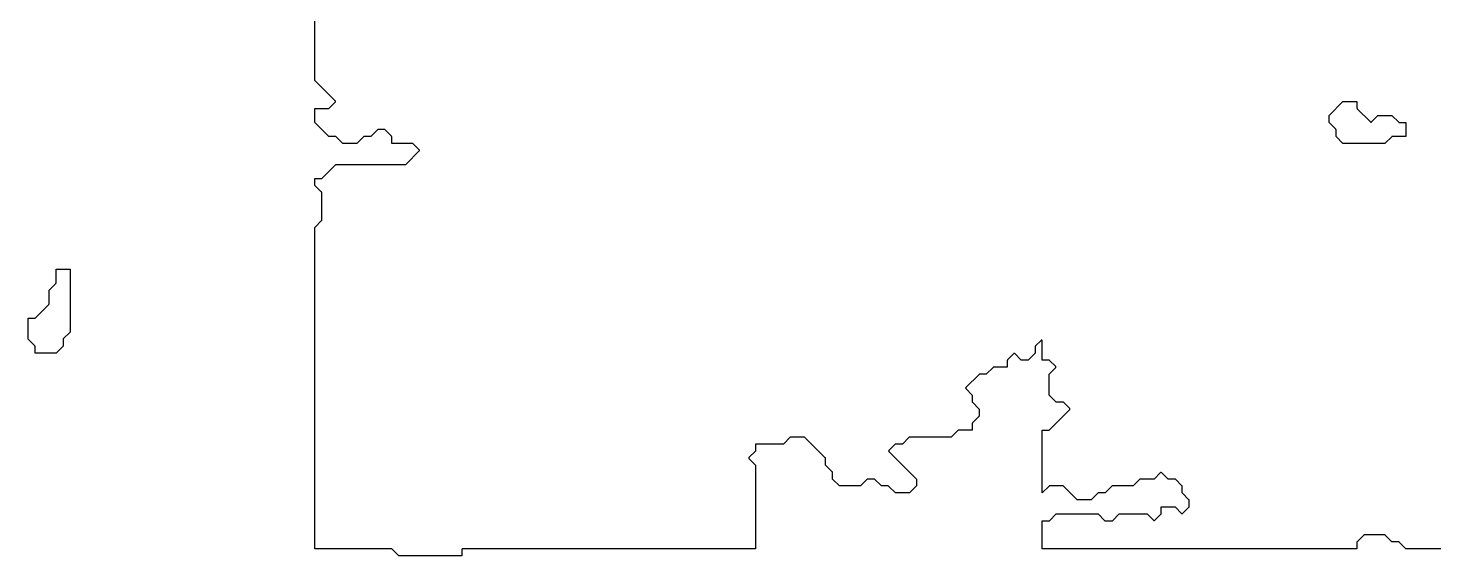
# Model space of a CAD drawing. Header units: metres. Extents: x 0 to 799, y 1 to 1100.
# Drawn here: x 11 to 212, y 464 to 539.5 of the extents above; entities that cross this region are included whole.
import ezdxf

# ---------------------------------------------------------------- set-up
doc = ezdxf.new("R2010")
doc.units = ezdxf.units.M
doc.layers.add('forest', color=7, linetype='Continuous')
doc.layers.add('forestfragmentation', color=7, linetype='Continuous')

msp = doc.modelspace()

# ---------------------------------------------------------------- linework, layer by layer
at = {"layer": 'forest', "color": 194}
for points in [[(251, 465), (208, 465), (208, 465), (208, 465), (207.03, 465.97), (207.02, 465.98), (207.01, 465.98), (207.01, 465.99), (207, 465.99), (206.99, 466), (206.98, 466), (206.97, 466), (206.96, 466), (206, 466), (206, 466), (206, 466), (205.03, 466.97), (205.02, 466.98), (205.01, 466.98), (205.01, 466.99), (205, 466.99), (204.99, 467), (204.98, 467), (204.97, 467), (204.96, 467), (202.04, 467), (202.03, 467), (202.02, 467), (202.01, 467), (202, 466.99), (201.99, 466.99), (201.99, 466.98), (201.98, 466.98), (201.97, 466.97), (201.03, 466.03), (201.02, 466.02), (201.02, 466.01), (201.01, 466.01), (201.01, 466), (201, 465.99), (201, 465.98), (201, 465.97), (201, 465.96), (201, 465), (201, 465), (201, 465), (156, 465), (156, 465), (156, 465), (156, 469), (156, 469), (156, 469), (156.96, 469), (156.97, 469), (156.98, 469), (156.99, 469), (157, 469.01), (157.01, 469.01), (157.01, 469.02), (157.02, 469.02), (157.03, 469.03), (158, 470), (158, 470), (158, 470), (164, 470), (164, 470), (164, 470), (164.97, 469.03), (164.98, 469.02), (164.99, 469.02), (164.99, 469.01), (165, 469.01), (165.01, 469), (165.02, 469), (165.03, 469), (165.04, 469), (165.96, 469), (165.97, 469), (165.98, 469), (165.99, 469), (166, 469.01), (166.01, 469.01), (166.01, 469.02), (166.02, 469.02), (166.03, 469.03), (167, 470), (167, 470), (167, 470), (171, 470), (171, 470), (171, 470), (171.93, 469.07), (171.94, 469.06), (171.94, 469.06), (171.95, 469.05), (171.96, 469.05), (171.97, 469.05), (171.98, 469.04), (171.99, 469.04), (172, 469.04), (172.01, 469.04), (172.02, 469.04), (172.03, 469.05), (172.04, 469.05), (172.05, 469.05), (172.06, 469.06), (172.06, 469.06), (172.07, 469.07), (172.97, 469.97), (172.98, 469.98), (172.98, 469.99), (172.99, 469.99), (172.99, 470), (173, 470.01), (173, 470.02), (173, 470.03), (173, 470.04), (173, 471), (173, 471), (173, 471), (175, 471), (175, 471), (175, 471), (175.93, 470.07), (175.94, 470.06), (175.94, 470.06), (175.95, 470.05), (175.96, 470.05), (175.97, 470.05), (175.98, 470.04), (175.99, 470.04), (176, 470.04), (176.01, 470.04), (176.02, 470.04), (176.03, 470.05), (176.04, 470.05), (176.05, 470.05), (176.06, 470.06), (176.06, 470.06), (176.07, 470.07), (176.97, 470.97), (176.98, 470.98), (176.98, 470.99), (176.99, 470.99), (176.99, 471), (177, 471.01), (177, 471.02), (177, 471.03), (177, 471.04), (177, 471.96), (177, 471.97), (177, 471.98), (177, 471.99), (176.99, 472), (176.99, 472.01), (176.98, 472.01), (176.98, 472.02), (176.97, 472.03), (176, 473), (176, 473), (176, 473), (176, 473.96), (176, 473.97), (176, 473.98), (176, 473.99), (175.99, 474), (175.99, 474.01), (175.98, 474.01), (175.98, 474.02), (175.97, 474.03), (175.03, 474.97), (175.02, 474.98), (175.01, 474.98), (175.01, 474.99), (175, 474.99), (174.99, 475), (174.98, 475), (174.97, 475), (174.96, 475), (174, 475), (174, 475), (174, 475), (173.07, 475.93), (173.06, 475.94), (173.06, 475.94), (173.05, 475.95), (173.04, 475.95), (173.03, 475.95), (173.02, 475.96), (173.01, 475.96), (173, 475.96), (172.99, 475.96), (172.98, 475.96), (172.97, 475.95), (172.96, 475.95), (172.95, 475.95), (172.94, 475.94), (172.94, 475.94), (172.93, 475.93), (172, 475), (172, 475), (172, 475), (170.04, 475), (170.03, 475), (170.02, 475), (170.01, 475), (170, 474.99), (169.99, 474.99), (169.99, 474.98), (169.98, 474.98), (169.97, 474.97), (169, 474), (169, 474), (169, 474), (166.04, 474), (166.03, 474), (166.02, 474), (166.01, 474), (166, 473.99), (165.99, 473.99), (165.99, 473.98), (165.98, 473.98), (165.97, 473.97), (165, 473), (165, 473), (165, 473), (164.04, 473), (164.03, 473), (164.02, 473), (164.01, 473), (164, 472.99), (163.99, 472.99), (163.99, 472.98), (163.98, 472.98), (163.97, 472.97), (163, 472), (163, 472), (163, 472), (161, 472), (161, 472), (161, 472), (159.03, 473.97), (159.02, 473.98), (159.01, 473.98), (159.01, 473.99), (159, 473.99), (158.99, 474), (158.98, 474), (158.97, 474), (158.96, 474), (157.04, 474), (157.03, 474), (157.02, 474), (157.01, 474), (157, 473.99), (156.99, 473.99), (156.99, 473.98), (156.98, 473.98), (156.97, 473.97), (156, 473), (156, 473), (156, 473), (156, 482), (156, 482), (156, 482), (156.96, 482), (156.97, 482), (156.98, 482), (156.99, 482), (157, 482.01), (157.01, 482.01), (157.01, 482.02), (157.02, 482.02), (157.03, 482.03), (159.93, 484.93), (159.94, 484.94), (159.94, 484.94), (159.95, 484.95), (159.95, 484.96), (159.95, 484.97), (159.96, 484.98), (159.96, 484.99), (159.96, 485), (159.96, 485.01), (159.96, 485.02), (159.95, 485.03), (159.95, 485.04), (159.95, 485.05), (159.94, 485.06), (159.94, 485.06), (159.93, 485.07), (159.03, 485.97), (159.02, 485.98), (159.01, 485.98), (159.01, 485.99), (159, 485.99), (158.99, 486), (158.98, 486), (158.97, 486), (158.96, 486), (158, 486), (158, 486), (158, 486), (157, 487), (157, 487), (157, 487), (157, 490), (157, 490), (157, 490), (157.93, 490.93), (157.94, 490.94), (157.94, 490.94), (157.95, 490.95), (157.95, 490.96), (157.95, 490.97), (157.96, 490.98), (157.96, 490.99), (157.96, 491), (157.96, 491.01), (157.96, 491.02), (157.95, 491.03), (157.95, 491.04), (157.95, 491.05), (157.94, 491.06), (157.94, 491.06), (157.93, 491.07), (157.03, 491.97), (157.02, 491.98), (157.01, 491.98), (157.01, 491.99), (157, 491.99), (156.99, 492), (156.98, 492), (156.97, 492), (156.96, 492), (156, 492), (156, 492), (156, 492), (156, 494.76), (156, 494.77), (156, 494.78), (156, 494.79), (155.99, 494.8), (155.99, 494.81), (155.98, 494.81), (155.98, 494.82), (155.97, 494.83), (155.96, 494.84), (155.96, 494.84), (155.95, 494.85), (155.94, 494.85), (155.93, 494.85), (155.92, 494.86), (155.91, 494.86), (155.9, 494.86), (155.89, 494.86), (155.88, 494.86), (155.87, 494.85), (155.86, 494.85), (155.85, 494.85), (155.84, 494.84), (155.84, 494.84), (155.83, 494.83), (155.03, 494.03), (155.02, 494.02), (155.02, 494.01), (155.01, 494.01), (155.01, 494), (155, 493.99), (155, 493.98), (155, 493.97), (155, 493.96), (155, 493), (155, 493), (155, 493), (154, 492), (154, 492), (154, 492), (153, 492), (153, 492), (153, 492), (152.07, 492.93), (152.06, 492.94), (152.06, 492.94), (152.05, 492.95), (152.04, 492.95), (152.03, 492.95), (152.02, 492.96), (152.01, 492.96), (152, 492.96), (151.99, 492.96), (151.98, 492.96), (151.97, 492.95), (151.96, 492.95), (151.95, 492.95), (151.94, 492.94), (151.94, 492.94), (151.93, 492.93), (151.03, 492.03), (151.02, 492.02), (151.02, 492.01), (151.01, 492.01), (151.01, 492), (151, 491.99), (151, 491.98), (151, 491.97), (151, 491.96), (151, 491), (151, 491), (151, 491), (149.04, 491), (149.03, 491), (149.02, 491), (149.01, 491), (149, 490.99), (148.99, 490.99), (148.99, 490.98), (148.98, 490.98), (148.97, 490.97), (148, 490), (148, 490), (148, 490), (147.04, 490), (147.03, 490), (147.02, 490), (147.01, 490), (147, 489.99), (146.99, 489.99), (146.99, 489.98), (146.98, 489.98), (146.97, 489.97), (145.07, 488.07), (145.06, 488.06), (145.06, 488.06), (145.05, 488.05), (145.05, 488.04), (145.05, 488.03), (145.04, 488.02), (145.04, 488.01), (145.04, 488), (145.04, 487.99), (145.04, 487.98), (145.05, 487.97), (145.05, 487.96), (145.05, 487.95), (145.06, 487.94), (145.06, 487.94), (145.07, 487.93), (146, 487), (146, 487), (146, 487), (146, 486.04), (146, 486.03), (146, 486.02), (146, 486.01), (146.01, 486), (146.01, 485.99), (146.02, 485.99), (146.02, 485.98), (146.03, 485.97), (147, 485), (147, 485), (147, 485), (147, 484), (147, 484), (147, 484), (146.03, 483.03), (146.02, 483.02), (146.02, 483.01), (146.01, 483.01), (146.01, 483), (146, 482.99), (146, 482.98), (146, 482.97), (146, 482.96), (146, 482), (146, 482), (146, 482), (144.04, 482), (144.03, 482), (144.02, 482), (144.01, 482), (144, 481.99), (143.99, 481.99), (143.99, 481.98), (143.98, 481.98), (143.97, 481.97), (143, 481), (143, 481), (143, 481), (137.04, 481), (137.03, 481), (137.02, 481), (137.01, 481), (137, 480.99), (136.99, 480.99), (136.99, 480.98), (136.98, 480.98), (136.97, 480.97), (136, 480), (136, 480), (136, 480), (135.04, 480), (135.03, 480), (135.02, 480), (135.01, 480), (135, 479.99), (134.99, 479.99), (134.99, 479.98), (134.98, 479.98), (134.97, 479.97), (134.07, 479.07), (134.06, 479.06), (134.06, 479.06), (134.05, 479.05), (134.05, 479.04), (134.05, 479.03), (134.04, 479.02), (134.04, 479.01), (134.04, 479), (134.04, 478.99), (134.04, 478.98), (134.05, 478.97), (134.05, 478.96), (134.05, 478.95), (134.06, 478.94), (134.06, 478.94), (134.07, 478.93), (138, 475), (138, 475), (138, 475), (138, 474), (138, 474), (138, 474), (137, 473), (137, 473), (137, 473), (135, 473), (135, 473), (135, 473), (134.03, 473.97), (134.02, 473.98), (134.01, 473.98), (134.01, 473.99), (134, 473.99), (133.99, 474), (133.98, 474), (133.97, 474), (133.96, 474), (133, 474), (133, 474), (133, 474), (132.03, 474.97), (132.02, 474.98), (132.01, 474.98), (132.01, 474.99), (132, 474.99), (131.99, 475), (131.98, 475), (131.97, 475), (131.96, 475), (131.04, 475), (131.03, 475), (131.02, 475), (131.01, 475), (131, 474.99), (130.99, 474.99), (130.99, 474.98), (130.98, 474.98), (130.97, 474.97), (130, 474), (130, 474), (130, 474), (127, 474), (127, 474), (127, 474), (126, 475), (126, 475), (126, 475), (126, 475.96), (126, 475.97), (126, 475.98), (126, 475.99), (125.99, 476), (125.99, 476.01), (125.98, 476.01), (125.98, 476.02), (125.97, 476.03), (125, 477), (125, 477), (125, 477), (125, 477.96), (125, 477.97), (125, 477.98), (125, 477.99), (124.99, 478), (124.99, 478.01), (124.98, 478.01), (124.98, 478.02), (124.97, 478.03), (122.03, 480.97), (122.02, 480.98), (122.01, 480.98), (122.01, 480.99), (122, 480.99), (121.99, 481), (121.98, 481), (121.97, 481), (121.96, 481), (120.04, 481), (120.03, 481), (120.02, 481), (120.01, 481), (120, 480.99), (119.99, 480.99), (119.99, 480.98), (119.98, 480.98), (119.97, 480.97), (119, 480), (119, 480), (119, 480), (115.1, 480), (115.09, 480), (115.08, 480), (115.07, 480), (115.06, 479.99), (115.05, 479.99), (115.04, 479.98), (115.04, 479.98), (115.03, 479.97), (115.02, 479.96), (115.02, 479.96), (115.01, 479.95), (115.01, 479.94), (115, 479.93), (115, 479.92), (115, 479.91), (115, 479.9), (115, 479), (115, 479), (115, 479), (114.07, 478.07), (114.06, 478.06), (114.06, 478.06), (114.05, 478.05), (114.05, 478.04), (114.05, 478.03), (114.04, 478.02), (114.04, 478.01), (114.04, 478), (114.04, 477.99), (114.04, 477.98), (114.05, 477.97), (114.05, 477.96), (114.05, 477.95), (114.06, 477.94), (114.06, 477.94), (114.07, 477.93), (115, 477), (115, 477), (115, 477), (115, 465), (115, 465), (115, 465), (73.1, 465), (73.09, 465), (73.08, 465), (73.07, 465), (73.06, 464.99), (73.05, 464.99), (73.04, 464.98), (73.04, 464.98), (73.03, 464.97), (73.02, 464.96), (73.02, 464.96), (73.01, 464.95), (73.01, 464.94), (73, 464.93), (73, 464.92), (73, 464.91), (73, 464.9), (73, 464), (73, 464), (73, 464), (64, 464), (64, 464), (64, 464), (63.03, 464.97), (63.02, 464.98), (63.01, 464.98), (63.01, 464.99), (63, 464.99), (62.99, 465), (62.98, 465), (62.97, 465), (62.96, 465), (52, 465), (52, 465), (52, 465), (52, 511), (52, 511), (52, 511), (52.97, 511.97), (52.98, 511.98), (52.98, 511.99), (52.99, 511.99), (52.99, 512), (53, 512.01), (53, 512.02), (53, 512.03), (53, 512.04), (53, 515.96), (53, 515.97), (53, 515.98), (53, 515.99), (52.99, 516), (52.99, 516.01), (52.98, 516.01), (52.98, 516.02), (52.97, 516.03), (52, 517), (52, 517), (52, 517), (52, 518), (52, 518), (52, 518), (52.96, 518), (52.97, 518), (52.98, 518), (52.99, 518), (53, 518.01), (53.01, 518.01), (53.01, 518.02), (53.02, 518.02), (53.03, 518.03), (55, 520), (55, 520), (55, 520), (64.96, 520), (64.97, 520), (64.98, 520), (64.99, 520), (65, 520.01), (65.01, 520.01), (65.01, 520.02), (65.02, 520.02), (65.03, 520.03), (66.93, 521.93), (66.94, 521.94), (66.94, 521.94), (66.95, 521.95), (66.95, 521.96), (66.95, 521.97), (66.96, 521.98), (66.96, 521.99), (66.96, 522), (66.96, 522.01), (66.96, 522.02), (66.95, 522.03), (66.95, 522.04), (66.95, 522.05), (66.94, 522.06), (66.94, 522.06), (66.93, 522.07), (66.03, 522.97), (66.02, 522.98), (66.01, 522.98), (66.01, 522.99), (66, 522.99), (65.99, 523), (65.98, 523), (65.97, 523), (65.96, 523), (63, 523), (63, 523), (63, 523), (63, 523.96), (63, 523.97), (63, 523.98), (63, 523.99), (62.99, 524), (62.99, 524.01), (62.98, 524.01), (62.98, 524.02), (62.97, 524.03), (62.03, 524.97), (62.02, 524.98), (62.01, 524.98), (62.01, 524.99), (62, 524.99), (61.99, 525), (61.98, 525), (61.97, 525), (61.96, 525), (61.04, 525), (61.03, 525), (61.02, 525), (61.01, 525), (61, 524.99), (60.99, 524.99), (60.99, 524.98), (60.98, 524.98), (60.97, 524.97), (60, 524), (60, 524), (60, 524), (59.04, 524), (59.03, 524), (59.02, 524), (59.01, 524), (59, 523.99), (58.99, 523.99), (58.99, 523.98), (58.98, 523.98), (58.97, 523.97), (58, 523), (58, 523), (58, 523), (56, 523), (56, 523), (56, 523), (55.03, 523.97), (55.02, 523.98), (55.01, 523.98), (55.01, 523.99), (55, 523.99), (54.99, 524), (54.98, 524), (54.97, 524), (54.96, 524), (54, 524), (54, 524), (54, 524), (52, 526), (52, 526), (52, 526), (52, 528), (52, 528), (52, 528), (53.96, 528), (53.97, 528), (53.98, 528), (53.99, 528), (54, 528.01), (54.01, 528.01), (54.01, 528.02), (54.02, 528.02), (54.03, 528.03), (54.93, 528.93), (54.94, 528.94), (54.94, 528.94), (54.95, 528.95), (54.95, 528.96), (54.95, 528.97), (54.96, 528.98), (54.96, 528.99), (54.96, 529), (54.96, 529.01), (54.96, 529.02), (54.95, 529.03), (54.95, 529.04), (54.95, 529.05), (54.94, 529.06), (54.94, 529.06), (54.93, 529.07), (52, 532), (52, 532), (52, 532), (52, 548)], [(11, 498), (11, 498), (11.96, 498), (11.97, 498), (11.98, 498), (11.99, 498), (12, 498.01), (12.01, 498.01), (12.01, 498.02), (12.02, 498.02), (12.03, 498.03), (13.97, 499.97), (13.98, 499.98), (13.98, 499.99), (13.99, 499.99), (13.99, 500), (14, 500.01), (14, 500.02), (14, 500.03), (14, 500.04), (14, 502), (14, 502), (14, 502), (14.97, 502.97), (14.98, 502.98), (14.98, 502.99), (14.99, 502.99), (14.99, 503), (15, 503.01), (15, 503.02), (15, 503.03), (15, 503.04), (15, 505), (15, 505), (15, 505), (17, 505), (17, 505), (17, 505), (17, 496), (17, 496), (17, 496), (16.03, 495.03), (16.02, 495.02), (16.02, 495.01), (16.01, 495.01), (16.01, 495), (16, 494.99), (16, 494.98), (16, 494.97), (16, 494.96), (16, 494), (16, 494), (16, 494), (15, 493), (15, 493), (15, 493), (12, 493), (12, 493), (12, 493), (12, 493.96), (12, 493.97), (12, 493.98), (12, 493.99), (11.99, 494), (11.99, 494.01), (11.98, 494.01), (11.98, 494.02), (11.97, 494.03), (11, 495), (11, 495), (11, 495), (11, 498), (11, 498)]]:
    msp.add_lwpolyline(points, dxfattribs=at)
at = {"layer": 'forestfragmentation', "color": 127}
msp.add_lwpolyline([(197, 526), (197, 526), (197, 527), (197, 527), (197, 527), (199, 529), (199, 529), (199, 529), (201, 529), (201, 529), (201, 529), (201, 528.04), (201, 528.03), (201, 528.02), (201, 528.01), (201.01, 528), (201.01, 527.99), (201.02, 527.99), (201.02, 527.98), (201.03, 527.97), (202.93, 526.07), (202.94, 526.06), (202.94, 526.06), (202.95, 526.05), (202.96, 526.05), (202.97, 526.05), (202.98, 526.04), (202.99, 526.04), (203, 526.04), (203.01, 526.04), (203.02, 526.04), (203.03, 526.05), (203.04, 526.05), (203.05, 526.05), (203.06, 526.06), (203.06, 526.06), (203.07, 526.07), (204, 527), (204, 527), (204, 527), (206, 527), (206, 527), (206, 527), (206.97, 526.03), (206.98, 526.02), (206.99, 526.02), (206.99, 526.01), (207, 526.01), (207.01, 526), (207.02, 526), (207.03, 526), (207.04, 526), (208, 526), (208, 526), (208, 526), (208, 524), (208, 524), (208, 524), (206.04, 524), (206.03, 524), (206.02, 524), (206.01, 524), (206, 523.99), (205.99, 523.99), (205.99, 523.98), (205.98, 523.98), (205.97, 523.97), (205, 523), (205, 523), (205, 523), (199, 523), (199, 523), (199, 523), (198, 524), (198, 524), (198, 524), (198, 524.96), (198, 524.97), (198, 524.98), (198, 524.99), (197.99, 525), (197.99, 525.01), (197.98, 525.01), (197.98, 525.02), (197.97, 525.03), (197, 526), (197, 526)], dxfattribs=at)

doc.saveas('drawing.dxf')
